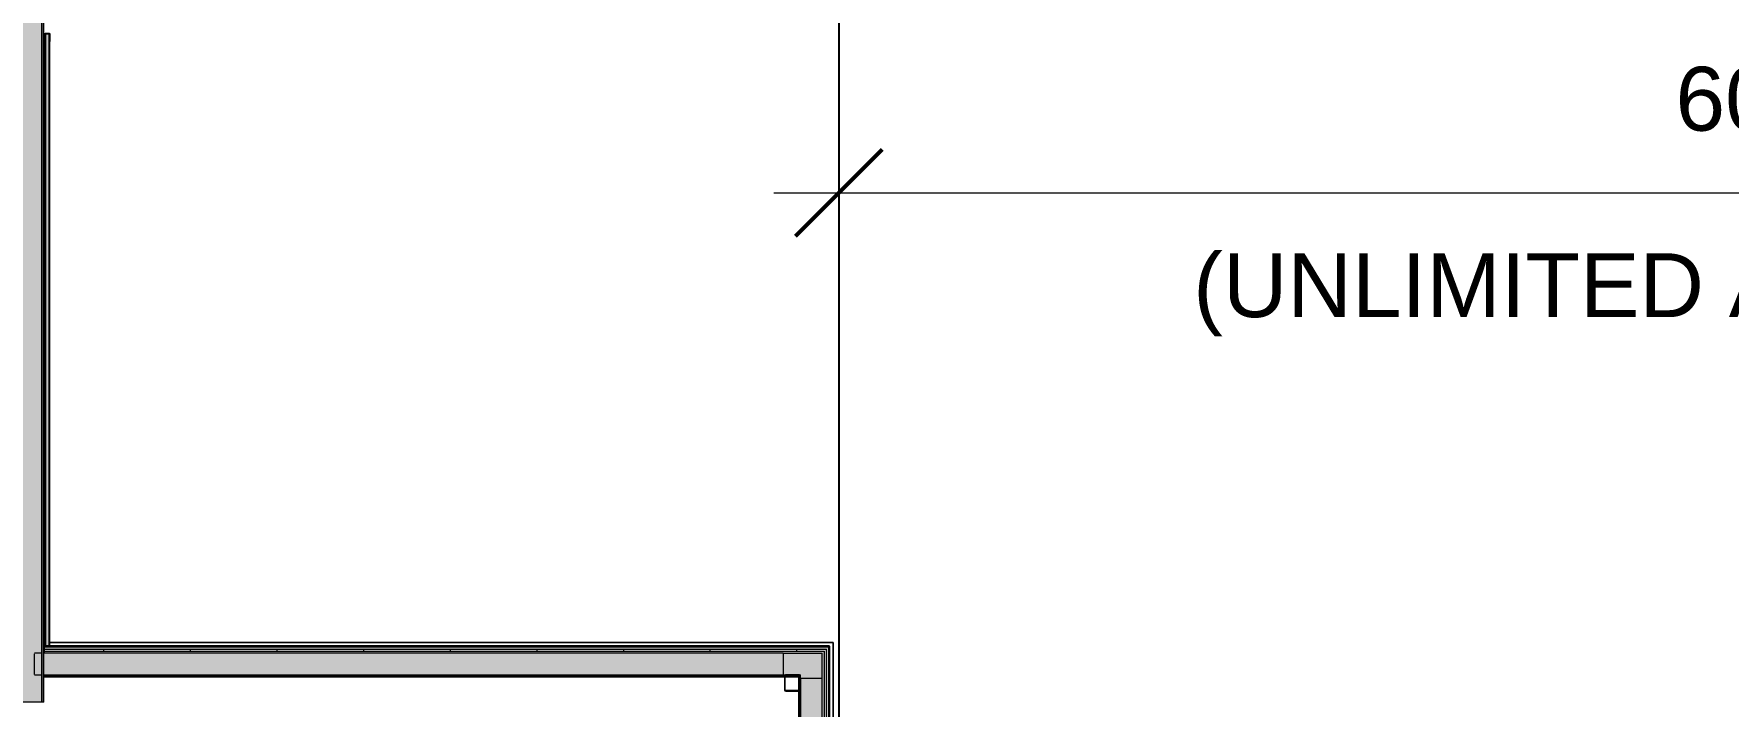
# Model space of a CAD drawing. Header units: inches. Extents: x 20461 to 27285, y -26063 to -19005.
# Drawn here: x 25990 to 26616, y -22359 to -22110 of the extents above; entities that cross this region are included whole.
import ezdxf

# ---------------------------------------------------------------- set-up
doc = ezdxf.new("R2010")
doc.units = ezdxf.units.IN
doc.header["$MEASUREMENT"] = 0
doc.linetypes.add('Hidden', pattern=[0.28125, 0.1875, -0.09375])
for name, color, linetype, lineweight in [('A-ANNO-DIMS', 211, 'Continuous', 9), ('A-ANNO-DIMS-256', 211, 'Continuous', 9), ('A-GLAZ-CWMG', 51, 'Continuous', 9), ('A-PROP-SBCK', 71, 'Hidden', 25), ('A-WALL', 113, 'Continuous', 9), ('A-WALL-PATT', 111, 'Continuous', 25), ('C-BLDG-PADS', 91, 'Continuous', 9), ('C-TOPO', 7, 'Continuous', 9), ('L-SITE-WALL', 31, 'Continuous', 9), ('S-BEAM', 12, 'Continuous', 9), ('S-COLS', 52, 'Continuous', 9)]:
    doc.layers.add(name, color=color, linetype=linetype, lineweight=lineweight)
doc.styles.add('Arial_1', font='arial.ttf', dxfattribs={"height": 23.60479})
doc.dimstyles.new('Linear_-_3_32__Arial_1', dxfattribs={"dimscale": 12, "dimtxt": 24, "dimasz": 2.666667, "dimexe": 2, "dimexo": 1.333333, "dimgap": 1.333333, "dimtad": 1, "dimdec": 0, "dimzin": 1, "dimdsep": 46, "dimlunit": 4, "dimtxsty": 'Arial_1', "dimblk1": 'OBLIQUE', "dimblk2": 'OBLIQUE', "dimsah": 1, "dimcen": 0.09, "dimdle": 2, "dimazin": 0, "dimtfac": 1, "dimtdec": 4, "dimtix": 1, "dimtmove": 0, "dimatfit": 3, "dimfxl": 1, "dimtvp": 1, "dimtfill": 1, "dimfrac": 2, "dimtolj": 1, "dimtzin": 0, "dimarcsym": 2})
pattern_1 = [(0, (0, 0), (0, 32), []), (90, (0, 0), (-32, 2e-15), [])]

# ---------------------------------------------------------------- blocks, each defined once
blk = doc.blocks.new('Girt_C - 8_D-841280-Site Plan - Phase 1')
at = {"layer": 'S-BEAM'}
for points in [[(26273.58, -22792.3), (26273.58, -22348.18), (26273.39, -22348.18), (26273.45, -22792.3)], [(26281.2, -22792.3), (26281.2, -22348.18), (26273.58, -22348.18), (26273.58, -22792.3), (26275.37, -22792.3)], [(26281.34, -22792.3), (26281.39, -22792.3), (26281.34, -22348.18), (26281.2, -22348.18), (26281.2, -22792.3)]]:
    blk.add_hatch(color=256, dxfattribs=at).paths.add_polyline_path(points, flags=0)
for p, q in [((26273.39, -22348.18), (26273.39, -22781.77)), ((26273.39, -22348.18), (26273.58, -22348.18)), ((26273.58, -22348.18), (26281.2, -22348.18)), ((26281.2, -22348.18), (26281.39, -22348.18)), ((26281.39, -22792.3), (26281.39, -22348.18)), ((26273.39, -22786.84), (26273.39, -22792.3)), ((26273.58, -22792.3), (26273.39, -22792.3)), ((26281.2, -22792.3), (26273.58, -22792.3)), ((26281.39, -22792.3), (26281.2, -22792.3))]:
    blk.add_line(p, q, dxfattribs=at)
blk = doc.blocks.new('Girt_C - 8_D-757180-Site Plan - Phase 1')
at = {"layer": 'S-BEAM'}
h = blk.add_hatch(color=256, dxfattribs=at)
h.paths.add_polyline_path([(26266.89, -22346.87), (26266.89, -22339.24), (25993.76, -22339.24), (25993.76, -22346.87), (26247.33, -22346.87)], flags=0)
h.paths.add_polyline_path([(25993.11, -22346.87), (25993.11, -22339.24), (25990.39, -22339.24), (25990.39, -22346.87)], flags=0)
for points in [[(26266.89, -22339.24), (26266.89, -22339.05), (25993.76, -22339.15), (25993.76, -22339.24), (26247.33, -22339.24)], [(26266.89, -22347.05), (26266.89, -22346.87), (25993.76, -22346.96), (25993.76, -22347.05), (26247.33, -22347.05)]]:
    blk.add_hatch(color=256, dxfattribs=at).paths.add_polyline_path(points, flags=0)
for p, q in [((25993.11, -22339.05), (25990.39, -22339.05)), ((25990.39, -22346.87), (25990.39, -22339.24)), ((26266.89, -22339.05), (25993.76, -22339.05)), ((26266.89, -22339.05), (26266.89, -22339.24)), ((26266.89, -22339.24), (26266.89, -22346.87)), ((25990.39, -22347.05), (25993.11, -22347.05)), ((25993.76, -22347.05), (26266.89, -22347.05)), ((26266.89, -22346.87), (26266.89, -22347.05))]:
    blk.add_line(p, q, dxfattribs=at)
blk = doc.blocks.new('Girt_Z - 8_D-790722-Site Plan - Phase 1')
at = {"layer": 'S-BEAM'}
for points in [[(25993.11, -22357.09), (25993.11, -21187.06), (25985.94, -21187.06), (25985.94, -22357.09)], [(25993.76, -22357.09), (25993.76, -21187.06), (25993.18, -21187.06), (25993.18, -22357.09)]]:
    blk.add_hatch(color=256, dxfattribs=at).paths.add_polyline_path(points, flags=0)
for p, q in [((25993.11, -22357.09), (25993.11, -21187.06)), ((25993.18, -22357.09), (25993.18, -21187.06)), ((25993.76, -22357.09), (25993.76, -21187.06)), ((25993.11, -22357.09), (25985.94, -22357.09)), ((25993.18, -22357.09), (25993.11, -22357.09)), ((25993.76, -22357.09), (25993.18, -22357.09))]:
    blk.add_line(p, q, dxfattribs=at)
blk = doc.blocks.new('Rectangular Mullion - Profile_Polycarbonate_right-752686-Site Plan - Phase 1')
at = {"layer": 'A-GLAZ-CWMG'}
blk.add_hatch(color=256, dxfattribs=at).paths.add_polyline_path([(-3.62, 1.14), (-3.56, 1.08), (-0.06, 1.08), (-0.06, -0.92), (0, -0.98), (0, 1.14)], flags=0)
at = {"layer": 'A-GLAZ-CWMG', "lineweight": 13}
for p, q in [((0, 1.14), (-3.62, 1.14)), ((-3.62, 1.14), (-3.62, 0.79)), ((-3.62, 0.79), (-3.37, 0.79)), ((-3.56, 0.85), (-3.56, 1.08)), ((-3.56, 1.08), (-0.06, 1.08)), ((-3.37, 0.85), (-3.56, 0.85)), ((-3.37, 0.79), (-3.37, 0.85)), ((-0.06, 1.08), (-0.06, -0.92)), ((0, -0.98), (0, 1.14)), ((-2.77, -0.86), (-2.83, -0.86)), ((-2.83, -0.86), (-2.83, -0.98)), ((-2.83, -0.98), (0, -0.98)), ((-2.77, -0.92), (-2.77, -0.86)), ((-0.06, -0.92), (-2.77, -0.92))]:
    blk.add_line(p, q, dxfattribs=at)
blk = doc.blocks.new('DIMBLOCK93-Site Plan - Phase 1')
at = {"layer": 'A-ANNO-DIMS-256', "lineweight": 50}
for p, q in [((26287.52, -22168.88), (26303.52, -22152.88)), ((27007.52, -22168.88), (27023.52, -22152.88)), ((26287.52, -22168.88), (26271.52, -22184.88)), ((27007.52, -22168.88), (26991.52, -22184.88))]:
    blk.add_line(p, q, dxfattribs=at)
at = {"layer": 'A-ANNO-DIMS-256'}
for p, q in [((26287.52, -22162.25), (26287.52, -22192.88)), ((26287.52, -22168.88), (26287.52, -22162.25)), ((27007.52, -22162.25), (27007.52, -22192.88)), ((27007.52, -22168.88), (27007.52, -22162.25)), ((26263.52, -22168.88), (27031.52, -22168.88))]:
    blk.add_line(p, q, dxfattribs=at)
at = {"layer": 'A-ANNO-DIMS-256', "color": 0, "attachment_point": 1, "line_spacing_factor": 0.938532, "style": 'Arial_1', "bg_fill": 3, "box_fill_scale": 1.25, "bg_fill_color": 0, "bg_fill_transparency": 0}
for s, insert, char_height, width in [('60\' - 0"', (26596.56, -22122.26), 23.605, 122.2892), ('(UNLIMITED AREA SETBACK)', (26418.41, -22191.18), 23.6048, 549.8585)]:
    blk.add_mtext(s, dxfattribs=dict(at, insert=insert, char_height=char_height, width=width))
blk = doc.blocks.new('_Oblique')
at = {"color": 0, "linetype": 'ByBlock', "lineweight": -2}
blk.add_line((-0.5, -0.5), (0.5, 0.5), dxfattribs=at)

msp = doc.modelspace()

# ---------------------------------------------------------------- hatches: boundary and pattern name
at = {"layer": 'A-WALL', "transparency": 33554649}
msp.add_hatch(color=256, dxfattribs=at).paths.add_polyline_path([(25994.980247, -22336.36531), (25995.94346, -22336.36531), (25995.94346, -22110.11531), (25994.36866, -22110.11531), (25994.36866, -22336.36531)], flags=0)
at = {"layer": 'A-WALL-PATT', "lineweight": 9}
h = msp.add_hatch(dxfattribs=at)
h.set_pattern_fill('FP_8', color=256, style=0, pattern_type=2)
h.set_pattern_definition(pattern_1)
h.paths.add_polyline_path([(26282.140225, -22338.30281), (26282.140225, -22337.55281), (25993.790825, -22337.55281), (25993.790825, -22338.30281), (26281.390225, -22338.30281)], flags=0)
h = msp.add_hatch(dxfattribs=at)
h.set_pattern_fill('FP_8', color=256, style=0, pattern_type=2)
h.set_pattern_definition(pattern_1)
h.paths.add_polyline_path([(26282.140225, -22687.67781), (26282.890225, -22687.67781), (26282.890225, -22337.55281), (26282.140225, -22337.55281), (26282.140225, -22554.258645)], flags=0)
at = {"layer": 'C-BLDG-PADS', "lineweight": 5}
h = msp.add_hatch(color=256, dxfattribs=at)
h.paths.add_polyline_path([(25507.390225, -22797.59021), (25672.702725, -22797.59021), (25672.702725, -22796.01541), (25521.390225, -22796.01541), (25521.390225, -22796.80281), (25516.390225, -22796.80281), (25516.390225, -22796.01541), (25507.390225, -22796.01541), (25507.390225, -22796.80281), (25502.390225, -22796.80281), (25502.390225, -22796.01541), (25353.827725, -22796.01541), (25353.827725, -22797.59021), (25502.390225, -22797.59021)], flags=0)
h.paths.add_polyline_path([(22844.827725, -22797.59021), (23582.202725, -22797.59021), (23582.202725, -22796.01541), (22844.827725, -22796.01541)], flags=0)
h.paths.add_polyline_path([(25994.36866, -22336.36531), (25995.94346, -22336.36531), (25995.890225, -22110.11531), (25994.36866, -22110.11531), (25994.36866, -22335.232176)], flags=0)
h.paths.add_polyline_path([(22059.352825, -22301.61531), (22060.927625, -22301.61531), (22060.927625, -21901.99031), (22059.352825, -21901.99031), (22059.352825, -22115.622645)], flags=0)
at = {"layer": 'L-SITE-WALL'}
for points in [[(25994.980247, -22336.67781), (26283.765225, -22336.67781), (26283.765225, -22336.42781), (25993.790825, -22336.42781), (25993.790825, -22336.67781)], [(26272.765225, -22687.67781), (26273.390225, -22687.67781), (26273.390225, -22347.05281), (26272.765225, -22347.05281), (26272.765225, -22663.917645)]]:
    msp.add_hatch(color=256, dxfattribs=at).paths.add_polyline_path(points, flags=0)
at = {"layer": 'L-SITE-WALL', "lineweight": 5}
for points in [[(26282.890225, -22337.55281), (26282.890225, -22336.67781), (25993.790825, -22336.67781), (25993.790825, -22337.55281), (26282.140225, -22337.55281)], [(26282.890225, -22687.67781), (26283.765225, -22687.67781), (26283.765225, -22336.67781), (26282.890225, -22336.67781), (26282.890225, -22554.258645)], [(26283.765225, -22687.67781), (26284.015225, -22687.67781), (26284.015225, -22336.42781), (26283.765225, -22336.42781), (26283.765225, -22554.258645)], [(26273.390225, -22339.05281), (26281.390225, -22339.05281), (26281.390225, -22338.30281), (25993.790825, -22338.30281), (25993.790825, -22339.05281), (26272.765225, -22339.05281)], [(26273.390225, -22347.05281), (26273.390225, -22339.05281), (26266.890225, -22339.14656), (26266.890225, -22347.05281), (26272.765225, -22347.05281)], [(26281.390225, -22348.17781), (26281.390225, -22339.05281), (26273.390225, -22339.05281), (26273.445143, -22348.17781), (26281.335308, -22348.17781)], [(26281.390225, -22687.67781), (26282.140225, -22687.67781), (26282.140225, -22338.30281), (26281.390225, -22338.30281), (26281.390225, -22554.258645)], [(26266.890225, -22347.67781), (26272.765225, -22347.67781), (26272.765225, -22347.05281), (25993.790825, -22347.05281), (25993.790825, -22347.67781), (26247.331247, -22347.67781)]]:
    msp.add_hatch(color=256, dxfattribs=at).paths.add_polyline_path(points, flags=0)
at = {"layer": 'S-COLS'}
h = msp.add_hatch(dxfattribs=at)
h.set_pattern_fill('FP_1', color=256, style=0, pattern_type=2)
h.set_pattern_definition([(45, (0, 0), (-25.342707, 25.342707), []), (45, (0, 38.4), (-25.342707, 25.342707), [])])
h.paths.add_polyline_path([(26272.924225, -22353.05281), (26273.253737, -22352.916322), (26273.390225, -22352.58681), (26273.088981, -22352.751566)], flags=0)
h.paths.add_polyline_path([(26267.856225, -22353.05281), (26272.924225, -22353.05281), (26272.924225, -22352.81981), (26267.856225, -22352.81981)], flags=0)
h.paths.add_polyline_path([(26267.856225, -22353.05281), (26267.691469, -22352.751566), (26267.390225, -22352.58681), (26267.526714, -22352.916322)], flags=0)
h.paths.add_polyline_path([(26267.390225, -22347.51881), (26267.691469, -22347.354055), (26267.856225, -22347.05281), (26267.526714, -22347.189299)], flags=0)
h.paths.add_polyline_path([(26267.390225, -22352.58681), (26267.623225, -22352.58681), (26267.623225, -22347.51881), (26267.390225, -22347.51881)], flags=0)
h.paths.add_polyline_path([(26273.390225, -22347.51881), (26273.253737, -22347.189299), (26272.924225, -22347.05281), (26273.088981, -22347.354055)], flags=0)
h.paths.add_polyline_path([(26273.157225, -22352.58681), (26273.390225, -22352.58681), (26273.390225, -22347.51881), (26273.157225, -22347.51881), (26273.157225, -22348.17781)], flags=0)
h.paths.add_polyline_path([(26267.856225, -22347.28581), (26272.924225, -22347.28581), (26272.924225, -22347.05281), (26267.856225, -22347.05281)], flags=0)

# ---------------------------------------------------------------- linework, layer by layer
at = {"layer": 'A-PROP-SBCK'}
msp.add_line((26287.515225, -19438.180554), (26287.515225, -25779.864276), dxfattribs=at)
at = {"layer": 'A-WALL', "lineweight": 25}
for p, q in [((25994.36866, -22110.11531), (25994.36866, -22336.36531)), ((25995.94346, -22110.11531), (25994.36866, -22110.11531)), ((25995.94346, -22336.36531), (25995.94346, -22110.11531)), ((25994.36866, -22336.36531), (25995.94346, -22336.36531))]:
    msp.add_line(p, q, dxfattribs=at)
at = {"layer": 'A-WALL'}
for p, q in [((25993.790825, -22336.67781), (26283.765225, -22336.67781)), ((26283.765225, -22687.67781), (26283.765225, -22336.67781)), ((25993.790825, -22337.55281), (26282.890225, -22337.55281)), ((25993.790825, -22338.30281), (26282.140225, -22338.30281)), ((26266.890225, -22339.05281), (26281.390225, -22339.05281)), ((26281.390225, -22348.17781), (26281.390225, -22339.05281)), ((26282.140225, -22687.67781), (26282.140225, -22338.30281)), ((26282.890225, -22687.67781), (26282.890225, -22337.55281)), ((26266.890225, -22347.05281), (26273.390225, -22347.05281)), ((26273.390225, -22348.17781), (26273.390225, -22347.05281))]:
    msp.add_line(p, q, dxfattribs=at)
at = {"layer": 'C-BLDG-PADS'}
for p, q in [((25995.890225, -22335.05281), (25995.890225, -22110.11531)), ((26285.390225, -22335.05281), (25995.94346, -22335.05281)), ((26285.390225, -22687.92781), (26285.390225, -22335.05281))]:
    msp.add_line(p, q, dxfattribs=at)
at = {"layer": 'C-TOPO'}
for p, q in [((25995.890625, -22110.11531), (25995.890625, -22335.052734)), ((25995.94346, -22335.052734), (26285.390625, -22335.052734)), ((26285.390625, -22335.052734), (26285.390625, -22687.92781))]:
    msp.add_line(p, q, dxfattribs=at)
at = {"layer": 'L-SITE-WALL', "lineweight": 25}
for p, q in [((26284.015225, -22336.42781), (25993.790825, -22336.42781)), ((25993.790825, -22336.42781), (25993.790825, -22339.05281)), ((26284.015225, -22687.67781), (26284.015225, -22336.42781)), ((25993.790825, -22347.052501), (25993.790825, -22347.67781)), ((25993.790825, -22347.67781), (26272.765225, -22347.67781)), ((26272.765225, -22347.67781), (26272.765225, -22687.67781))]:
    msp.add_line(p, q, dxfattribs=at)
at = {"layer": 'S-COLS', "lineweight": 15}
for p, q in [((26267.390225, -22347.51881), (26267.390225, -22352.58681)), ((26267.623225, -22352.58681), (26267.623225, -22347.51881)), ((26272.924225, -22347.05281), (26267.856225, -22347.05281)), ((26267.856225, -22347.28581), (26272.924225, -22347.28581)), ((26273.157225, -22347.51881), (26273.157225, -22352.58681)), ((26273.390225, -22348.17781), (26273.390225, -22347.51881)), ((26272.924225, -22352.81981), (26267.856225, -22352.81981)), ((26267.856225, -22353.05281), (26272.924225, -22353.05281))]:
    msp.add_line(p, q, dxfattribs=at)
for centre, radius, start, end in [((26267.856225, -22347.51881), 0.466, 90, 180), ((26267.856225, -22347.51881), 0.233, 90, 180), ((26272.924225, -22347.51881), 0.466, 0, 90), ((26272.924225, -22347.51881), 0.233, 0, 90), ((26267.856225, -22352.58681), 0.466, 180, 270), ((26267.856225, -22352.58681), 0.233, 180, 270), ((26272.924225, -22352.58681), 0.466, 270, 0), ((26272.924225, -22352.58681), 0.233, 270, 0)]:
    msp.add_arc(centre, radius, start, end, dxfattribs=at)

# ---------------------------------------------------------------- block references
at = {"layer": 'A-GLAZ-CWMG', "rotation": 90.0000000000042}
msp.add_blockref('Rectangular Mullion - Profile_Polycarbonate_right-752686-Site Plan - Phase 1', (25995.15606, -22110.05281), dxfattribs=at)
at = {"layer": 'S-BEAM'}
for name in ['Girt_Z - 8_D-790722-Site Plan - Phase 1', 'Girt_C - 8_D-757180-Site Plan - Phase 1', 'Girt_C - 8_D-841280-Site Plan - Phase 1']:
    msp.add_blockref(name, (0, 0), dxfattribs=at)

# ---------------------------------------------------------------- next in the draw order: dimensions: what is measured, and where the dimension line sits
at = {"layer": 'A-ANNO-DIMS'}
dim = msp.add_linear_dim(base=(27007.515225, -22168.877485), p1=(26287.515225, -22146.250068), p2=(27007.515225, -22146.250068), text='<>\\X(UNLIMITED AREA SETBACK)', dimstyle='Linear_-_3_32__Arial_1', override={"dimpost": '<>', "dimfxl": 720}, dxfattribs=at)
dim.commit()
dim.dimension.update_dxf_attribs({"geometry": 'DIMBLOCK93-Site Plan - Phase 1', "text_midpoint": (26647.515225, -22168.877485)})

doc.saveas('drawing.dxf')
